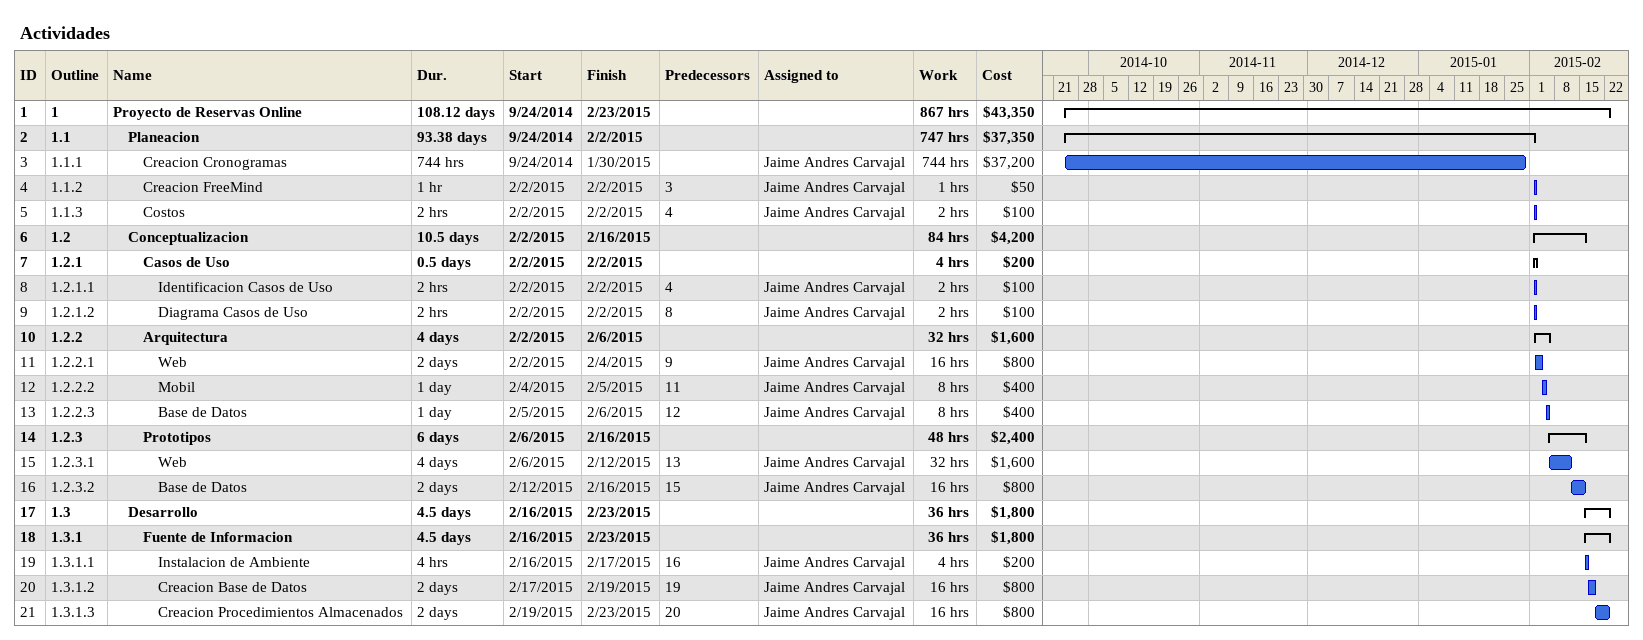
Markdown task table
Actividades

| ID | WBS | Task | Duration | Start | Finish | Predecessors | Resources | Work (h) | Cost ($) |
|---|---|---|---|---|---|---|---|---|---|
| 1 | 1 | **Proyecto de Reservas Online** | 108.12d | 2014-09-24 | 2015-02-23 |  |  | 867 | 43350 |
| 2 | 1.1 | **Planeacion** | 93.38d | 2014-09-24 | 2015-02-02 |  |  | 747 | 37350 |
| 3 | 1.1.1 | Creacion Cronogramas | 744h | 2014-09-24 | 2015-01-30 |  | Jaime Andres Carvajal | 744 | 37200 |
| 4 | 1.1.2 | Creacion FreeMind | 1h | 2015-02-02 | 2015-02-02 | 3 | Jaime Andres Carvajal | 1 | 50 |
| 5 | 1.1.3 | Costos | 2h | 2015-02-02 | 2015-02-02 | 4 | Jaime Andres Carvajal | 2 | 100 |
| 6 | 1.2 | **Conceptualizacion** | 10.5d | 2015-02-02 | 2015-02-16 |  |  | 84 | 4200 |
| 7 | 1.2.1 | **Casos de Uso** | 0.5d | 2015-02-02 | 2015-02-02 |  |  | 4 | 200 |
| 8 | 1.2.1.1 | Identificacion Casos de Uso | 2h | 2015-02-02 | 2015-02-02 | 4 | Jaime Andres Carvajal | 2 | 100 |
| 9 | 1.2.1.2 | Diagrama Casos de Uso | 2h | 2015-02-02 | 2015-02-02 | 8 | Jaime Andres Carvajal | 2 | 100 |
| 10 | 1.2.2 | **Arquitectura** | 4d | 2015-02-02 | 2015-02-06 |  |  | 32 | 1600 |
| 11 | 1.2.2.1 | Web | 2d | 2015-02-02 | 2015-02-04 | 9 | Jaime Andres Carvajal | 16 | 800 |
| 12 | 1.2.2.2 | Mobil | 1d | 2015-02-04 | 2015-02-05 | 11 | Jaime Andres Carvajal | 8 | 400 |
| 13 | 1.2.2.3 | Base de Datos | 1d | 2015-02-05 | 2015-02-06 | 12 | Jaime Andres Carvajal | 8 | 400 |
| 14 | 1.2.3 | **Prototipos** | 6d | 2015-02-06 | 2015-02-16 |  |  | 48 | 2400 |
| 15 | 1.2.3.1 | Web | 4d | 2015-02-06 | 2015-02-12 | 13 | Jaime Andres Carvajal | 32 | 1600 |
| 16 | 1.2.3.2 | Base de Datos | 2d | 2015-02-12 | 2015-02-16 | 15 | Jaime Andres Carvajal | 16 | 800 |
| 17 | 1.3 | **Desarrollo** | 4.5d | 2015-02-16 | 2015-02-23 |  |  | 36 | 1800 |
| 18 | 1.3.1 | **Fuente de Informacion** | 4.5d | 2015-02-16 | 2015-02-23 |  |  | 36 | 1800 |
| 19 | 1.3.1.1 | Instalacion de Ambiente | 4h | 2015-02-16 | 2015-02-17 | 16 | Jaime Andres Carvajal | 4 | 200 |
| 20 | 1.3.1.2 | Creacion Base de Datos | 2d | 2015-02-17 | 2015-02-19 | 19 | Jaime Andres Carvajal | 16 | 800 |
| 21 | 1.3.1.3 | Creacion Procedimientos Almacenados | 2d | 2015-02-19 | 2015-02-23 | 20 | Jaime Andres Carvajal | 16 | 800 |
